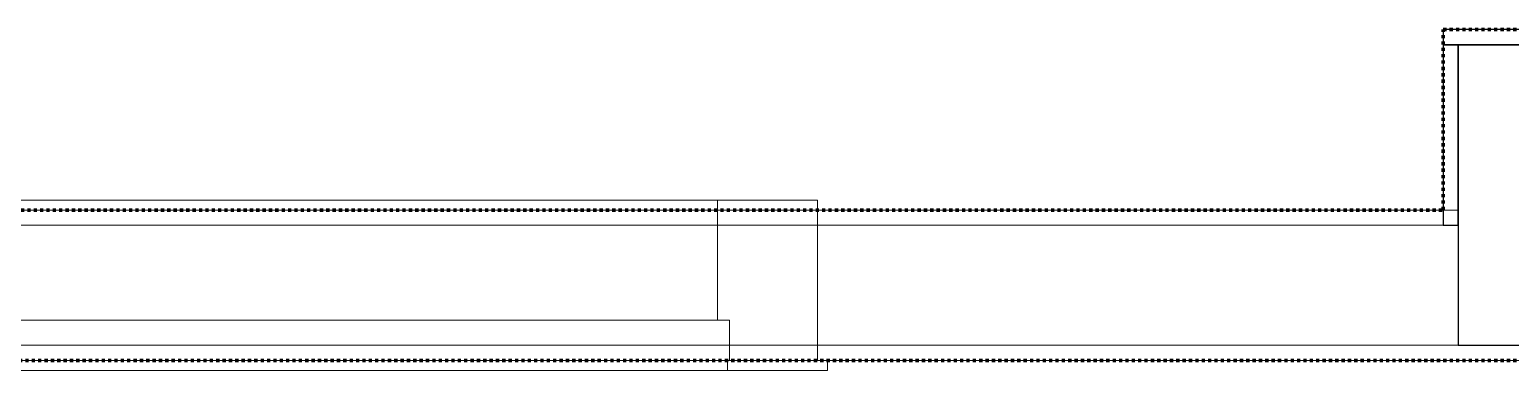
# Model space of a CAD drawing. Header units: millimetres. Extents: x -5300 to 98858, y -5196 to 93886.
# Drawn here: x 31823 to 33302, y 46325 to 46665 of the extents above; entities that cross this region are included whole.
import ezdxf

# ---------------------------------------------------------------- set-up
doc = ezdxf.new("R2010")
doc.units = ezdxf.units.MM
doc.linetypes.add('Штрих', pattern=[6.35, 3.175, -3.175])
doc.linetypes.add('Штрих_2_', pattern=[6.35, 3.175, -3.175])
for name, color, linetype, lineweight, true_color in [('_Разделитель помещений_', 4, 'Штрих', 70, 0x00ffff), ('Двери', 7, 'Continuous', 18, 0x7f7f7f), ('Колонны', 7, 'Continuous', 18, 0x7f7f7f), ('Стены', 7, 'Continuous', 18, 0x7f7f7f), ('Стены разрез', 7, 'Continuous', 50, 0x7f7f7f)]:
    doc.layers.add(name, color=color, linetype=linetype, lineweight=lineweight, true_color=true_color)

# ---------------------------------------------------------------- blocks, each defined once
blk = doc.blocks.new('СТВ_Перегородка_Кирпич 61120 - СТВ_Перегородка_Кирпич 2-242550-Подвал')
at = {"layer": 'Стены', "color": 254, "true_color": 0xd4d4d4}
blk.add_line((30200, 46350), (38750, 46350), dxfattribs=at)
blk = doc.blocks.new('СТВ_Перегородка_Кирпич 61120 - СТВ_Перегородка_Кирпич-242543-Подвал')
at = {"layer": 'Стены', "color": 254, "true_color": 0xd4d4d4}
for p, q in [((30320, 46485), (33250, 46485)), ((33250, 46485), (30320, 46485)), ((33235, 46485), (30320, 46485)), ((31110, 46485), (32610, 46485)), ((32610, 46485), (31110, 46485)), ((31110, 46485), (32610, 46485)), ((32610, 46485), (31110, 46485)), ((32610, 46485), (32610, 46470)), ((32610, 46485), (32610, 46485)), ((32610, 46485), (32610, 46470)), ((32610, 46470), (32610, 46485)), ((32610, 46470), (32610, 46485)), ((32610, 46485), (32610, 46485)), ((33250, 46485), (33235, 46485)), ((33235, 46485), (33235, 46470)), ((33235, 46485), (33235, 46485)), ((33235, 46470), (33235, 46485)), ((33235, 46470), (33235, 46485)), ((33235, 46485), (33235, 46485)), ((33235, 46485), (33250, 46485)), ((33250, 46485), (33250, 46470)), ((33250, 46485), (33250, 46470)), ((33250, 46470), (33250, 46485)), ((33250, 46485), (33250, 46485)), ((33250, 46470), (33250, 46485)), ((33250, 46485), (33250, 46485)), ((30200, 46470), (33250, 46470)), ((33250, 46470), (30200, 46470)), ((33250, 46470), (30200, 46470)), ((30320, 46470), (33250, 46470)), ((30320, 46470), (33235, 46470)), ((33250, 46470), (30320, 46470)), ((31110, 46470), (32610, 46470)), ((32610, 46470), (31110, 46470)), ((32610, 46470), (31110, 46470)), ((31110, 46470), (32610, 46470)), ((31110, 46470), (32610, 46470)), ((32610, 46470), (31110, 46470)), ((31110, 46470), (32610, 46470)), ((32610, 46470), (31110, 46470)), ((32610, 46470), (32610, 46470)), ((32610, 46470), (32610, 46470)), ((32610, 46470), (32610, 46350)), ((32610, 46470), (32610, 46470)), ((32610, 46470), (32610, 46350)), ((32610, 46350), (32610, 46470)), ((32610, 46350), (32610, 46470)), ((32610, 46470), (32610, 46470)), ((33250, 46470), (33235, 46470)), ((33235, 46470), (33235, 46470)), ((33235, 46470), (33250, 46470)), ((33235, 46470), (33235, 46470)), ((33250, 46470), (33250, 46470)), ((33250, 46470), (33250, 46470)), ((33250, 46470), (33250, 46350)), ((33250, 46350), (33250, 46470)), ((33250, 46470), (33250, 46470)), ((33250, 46350), (33250, 46470)), ((33250, 46470), (33250, 46470)), ((30185, 46350), (38750, 46350)), ((38750, 46350), (30185, 46350)), ((38635, 46350), (30185, 46350)), ((30200, 46350), (33250, 46350)), ((30200, 46350), (33250, 46350)), ((33250, 46350), (30200, 46350)), ((31110, 46350), (32610, 46350)), ((32610, 46350), (31110, 46350)), ((32610, 46350), (31110, 46350)), ((31110, 46350), (32610, 46350)), ((31110, 46350), (32610, 46350)), ((32610, 46350), (31110, 46350)), ((32610, 46350), (31110, 46350)), ((31110, 46350), (32610, 46350)), ((32610, 46350), (32610, 46350)), ((32610, 46350), (32610, 46350)), ((32610, 46350), (32610, 46335)), ((32610, 46350), (32610, 46335)), ((32610, 46335), (32610, 46350)), ((32610, 46350), (32610, 46350)), ((32610, 46335), (32610, 46350)), ((32610, 46350), (32610, 46350)), ((33250, 46350), (33250, 46350)), ((33250, 46350), (33250, 46350)), ((38750, 46335), (30185, 46335)), ((38635, 46335), (30185, 46335)), ((38750, 46335), (30185, 46335)), ((31110, 46335), (32610, 46335)), ((32610, 46335), (31110, 46335)), ((32610, 46335), (31110, 46335)), ((31110, 46335), (32610, 46335)), ((32610, 46335), (32610, 46335)), ((32610, 46335), (32610, 46335))]:
    blk.add_line(p, q, dxfattribs=at)
blk = doc.blocks.new('СТВ_Перегородка_Кирпич 61120 - СТВ_Перегородка_Кирпич 61120-242547-Подвал')
for name in ['СТВ_Перегородка_Кирпич 61120 - СТВ_Перегородка_Кирпич-242543-Подвал', 'СТВ_Перегородка_Кирпич 61120 - СТВ_Перегородка_Кирпич 2-242550-Подвал']:
    blk.add_blockref(name, (0, 0))
blk = doc.blocks.new('Дп-6 - Дп-6-242552-Подвал')
at = {"layer": 'Двери', "color": 254, "true_color": 0xd4d4d4}
for p, q in [((31110, 46495), (32610, 46495)), ((32610, 46495), (31110, 46495)), ((32510, 46495), (31210, 46495)), ((31210, 46495), (32510, 46495)), ((32610, 46495), (32510, 46495)), ((32510, 46495), (32510, 46485)), ((32610, 46495), (32510, 46495)), ((32510, 46495), (32510, 46495)), ((32510, 46495), (32610, 46495)), ((32510, 46495), (32510, 46495)), ((32510, 46495), (32510, 46485)), ((32510, 46485), (32510, 46495)), ((32510, 46495), (32610, 46495)), ((32510, 46485), (32510, 46495)), ((32610, 46495), (32510, 46495)), ((32510, 46495), (32510, 46485)), ((32510, 46495), (32610, 46495)), ((32510, 46485), (32510, 46495)), ((32610, 46485), (32610, 46495)), ((32610, 46495), (32610, 46495)), ((32610, 46495), (32610, 46495)), ((32610, 46495), (32610, 46485)), ((32610, 46485), (32610, 46495)), ((32610, 46495), (32610, 46485)), ((32610, 46485), (32610, 46495)), ((32610, 46495), (32610, 46485)), ((32610, 46485), (31110, 46485)), ((31110, 46485), (32610, 46485)), ((32610, 46485), (31110, 46485)), ((31110, 46485), (32610, 46485)), ((32510, 46485), (31210, 46485)), ((31210, 46485), (32510, 46485)), ((31210, 46485), (32510, 46485)), ((32510, 46485), (31210, 46485)), ((32510, 46485), (32610, 46485)), ((32510, 46485), (32510, 46485)), ((32610, 46485), (32510, 46485)), ((32510, 46485), (32510, 46485)), ((32510, 46485), (32610, 46485)), ((32610, 46485), (32510, 46485)), ((32510, 46485), (32610, 46485)), ((32610, 46485), (32510, 46485)), ((32610, 46485), (32510, 46485)), ((32510, 46485), (32510, 46375)), ((32610, 46485), (32510, 46485)), ((32510, 46485), (32510, 46485)), ((32510, 46485), (32610, 46485)), ((32510, 46375), (32510, 46485)), ((32510, 46485), (32510, 46485)), ((32510, 46485), (32510, 46375)), ((32510, 46375), (32510, 46485)), ((32510, 46485), (32610, 46485)), ((32510, 46375), (32510, 46485)), ((32510, 46485), (32610, 46485)), ((32510, 46485), (32510, 46375)), ((32610, 46485), (32510, 46485)), ((32610, 46485), (32610, 46485)), ((32610, 46485), (32610, 46485)), ((32610, 46335), (32610, 46485)), ((32610, 46335), (32610, 46485)), ((32610, 46485), (32610, 46485)), ((32610, 46485), (32610, 46335)), ((32610, 46485), (32610, 46485)), ((32610, 46485), (32610, 46335)), ((32610, 46485), (32610, 46335)), ((32610, 46335), (32610, 46485)), ((32610, 46485), (32610, 46485)), ((32610, 46485), (32610, 46335)), ((32610, 46335), (32610, 46485)), ((32610, 46485), (32610, 46485)), ((31198, 46375), (32522, 46375)), ((32522, 46375), (31198, 46375)), ((31210, 46375), (32510, 46375)), ((32510, 46375), (31210, 46375)), ((31622, 46375), (32522, 46375)), ((32522, 46375), (31622, 46375)), ((31622, 46375), (32522, 46375)), ((32522, 46375), (31622, 46375)), ((32510, 46375), (32522, 46375)), ((32510, 46375), (32510, 46375)), ((32510, 46375), (32510, 46375)), ((32510, 46375), (32522, 46375)), ((32522, 46375), (32510, 46375)), ((32522, 46375), (32510, 46375)), ((32522, 46375), (32510, 46375)), ((32510, 46375), (32522, 46375)), ((32522, 46375), (32522, 46335)), ((32522, 46375), (32522, 46375)), ((32522, 46375), (32522, 46335)), ((32522, 46335), (32522, 46375)), ((32522, 46375), (32522, 46375)), ((32522, 46335), (32522, 46375)), ((32522, 46375), (32522, 46335)), ((32522, 46335), (32522, 46375)), ((32522, 46375), (32522, 46375)), ((32522, 46375), (32522, 46335)), ((32522, 46335), (32522, 46375)), ((32522, 46375), (32522, 46375)), ((32522, 46375), (32522, 46335)), ((32522, 46375), (32522, 46375)), ((32522, 46335), (32522, 46375)), ((32522, 46375), (32522, 46375)), ((32522, 46375), (32522, 46335)), ((32522, 46335), (32522, 46375)), ((32620, 46335), (31100, 46335)), ((31100, 46335), (32620, 46335)), ((31110, 46335), (32610, 46335)), ((31110, 46335), (32610, 46335)), ((32522, 46335), (31198, 46335)), ((32522, 46335), (31198, 46335)), ((32520, 46335), (31200, 46335)), ((31200, 46335), (32520, 46335)), ((32522, 46335), (31622, 46335)), ((32522, 46335), (31622, 46335)), ((31622, 46335), (32522, 46335)), ((31622, 46335), (32522, 46335)), ((32620, 46335), (32520, 46335)), ((32520, 46335), (32520, 46325)), ((32620, 46335), (32520, 46335)), ((32520, 46335), (32520, 46335)), ((32520, 46335), (32620, 46335)), ((32520, 46325), (32520, 46335)), ((32520, 46335), (32520, 46335)), ((32520, 46335), (32520, 46325)), ((32520, 46325), (32520, 46335)), ((32520, 46335), (32620, 46335)), ((32620, 46335), (32520, 46335)), ((32520, 46335), (32520, 46325)), ((32520, 46325), (32520, 46335)), ((32520, 46335), (32620, 46335)), ((32522, 46335), (32610, 46335)), ((32522, 46335), (32522, 46335)), ((32522, 46335), (32610, 46335)), ((32610, 46335), (32522, 46335)), ((32522, 46335), (32522, 46335)), ((32610, 46335), (32522, 46335)), ((32610, 46335), (32522, 46335)), ((32522, 46335), (32522, 46335)), ((32522, 46335), (32522, 46335)), ((32610, 46335), (32522, 46335)), ((32522, 46335), (32522, 46335)), ((32522, 46335), (32522, 46335)), ((32610, 46335), (32610, 46335)), ((32610, 46335), (32610, 46335)), ((32610, 46335), (32610, 46335)), ((32610, 46335), (32610, 46335)), ((32620, 46325), (32620, 46335)), ((32620, 46325), (32620, 46335)), ((32620, 46335), (32620, 46335)), ((32620, 46335), (32620, 46325)), ((32620, 46335), (32620, 46335)), ((32620, 46335), (32620, 46325)), ((32620, 46325), (32620, 46335)), ((32620, 46335), (32620, 46325)), ((31100, 46325), (32620, 46325)), ((32620, 46325), (31100, 46325)), ((32520, 46325), (31200, 46325)), ((31200, 46325), (32520, 46325)), ((32520, 46325), (32620, 46325)), ((32520, 46325), (32520, 46325)), ((32620, 46325), (32520, 46325)), ((32520, 46325), (32520, 46325)), ((32520, 46325), (32620, 46325)), ((32620, 46325), (32520, 46325)), ((32520, 46325), (32620, 46325)), ((32620, 46325), (32520, 46325)), ((32620, 46325), (32620, 46325)), ((32620, 46325), (32620, 46325))]:
    blk.add_line(p, q, dxfattribs=at)
blk = doc.blocks.new('Дп-6 - Дп-6-242556-Подвал')
blk.add_blockref('Дп-6 - Дп-6-242552-Подвал', (0, 0))
blk = doc.blocks.new('СТ_ВОКОЛ-008 79982 - СТ_ВОКОЛ-008 2-242573-Подвал')
at = {"layer": 'Стены', "color": 254, "true_color": 0xd4d4d4}
blk.add_line((33750, 46650), (33250, 46650), dxfattribs=at)
blk = doc.blocks.new('СТ_ВОКОЛ-008 79982 - СТ_ВОКОЛ-008 79982-242570-Подвал')
at = {"layer": 'Стены', "color": 254, "true_color": 0xd4d4d4}
for p, q in [((33235, 46665), (33235, 46665)), ((33750, 46665), (33750, 46665)), ((33235, 46650), (33235, 46650)), ((33750, 46650), (33750, 46650))]:
    blk.add_line(p, q, dxfattribs=at)
at = {"layer": 'Стены разрез', "color": 254, "lineweight": 25, "true_color": 0xd4d4d4}
for p, q in [((33235, 46665), (33235, 46650)), ((33750, 46665), (33235, 46665)), ((33750, 46650), (33750, 46665)), ((33235, 46650), (33750, 46650))]:
    blk.add_line(p, q, dxfattribs=at)
blk.add_blockref('СТ_ВОКОЛ-008 79982 - СТ_ВОКОЛ-008 2-242573-Подвал', (0, 0))
blk = doc.blocks.new('СТ_ВОКОЛ-009 80090 - СТ_ВОКОЛ-009 2-242589-Подвал')
at = {"layer": 'Стены', "color": 254, "true_color": 0xd4d4d4}
blk.add_line((33250, 46650), (33250, 46350), dxfattribs=at)
blk = doc.blocks.new('СТ_ВОКОЛ-009 80090 - СТ_ВОКОЛ-009 80090-242586-Подвал')
at = {"layer": 'Стены', "color": 254, "true_color": 0xd4d4d4}
for p, q in [((33235, 46650), (33235, 46650)), ((33250, 46650), (33250, 46650)), ((33235, 46470), (33235, 46470)), ((33250, 46470), (33250, 46470))]:
    blk.add_line(p, q, dxfattribs=at)
at = {"layer": 'Стены разрез', "color": 254, "lineweight": 25, "true_color": 0xd4d4d4}
for p, q in [((33250, 46650), (33235, 46650)), ((33235, 46650), (33235, 46470)), ((33250, 46470), (33250, 46650)), ((33235, 46470), (33250, 46470))]:
    blk.add_line(p, q, dxfattribs=at)
blk.add_blockref('СТ_ВОКОЛ-009 80090 - СТ_ВОКОЛ-009 2-242589-Подвал', (0, 0))
blk = doc.blocks.new('КОЛ-004 500х300 500 x 300 60311 - КОЛ-004 500х300 500 x 300 60311-384842-Подвал')
at = {"layer": 'Колонны', "color": 254, "lineweight": 25, "true_color": 0xd4d4d4}
for p, q in [((250, 150), (-250, 150)), ((-250, 150), (-250, -150)), ((250, -150), (250, 150)), ((-250, -150), (250, -150))]:
    blk.add_line(p, q, dxfattribs=at)
at = {"layer": 'Колонны', "color": 254, "true_color": 0xd4d4d4}
for p, q in [((-250, 150), (-250, 150)), ((250, 150), (250, 150)), ((-250, -150), (-250, -150)), ((250, -150), (250, -150))]:
    blk.add_line(p, q, dxfattribs=at)

msp = doc.modelspace()

# ---------------------------------------------------------------- linework, layer by layer
at = {"layer": '_Разделитель помещений_', "color": 131, "linetype": 'Штрих_2_', "true_color": 0xaaffff}
for p, q in [((33235, 46665), (33735, 46665)), ((33235, 46485), (33235, 46665)), ((30335, 46485), (33235, 46485)), ((38750, 46335), (30185, 46335))]:
    msp.add_line(p, q, dxfattribs=at)

# ---------------------------------------------------------------- block references
at = {"layer": 'Двери', "color": 254, "true_color": 0xd4d4d4}
msp.add_blockref('Дп-6 - Дп-6-242556-Подвал', (0, 0), dxfattribs=at)
at = {"layer": 'Колонны', "color": 254, "true_color": 0xd4d4d4}
msp.add_blockref('КОЛ-004 500х300 500 x 300 60311 - КОЛ-004 500х300 500 x 300 60311-384842-Подвал', (33500, 46500), dxfattribs=at)
at = {"layer": 'Стены', "color": 254, "true_color": 0xd4d4d4}
for name in ['СТ_ВОКОЛ-008 79982 - СТ_ВОКОЛ-008 79982-242570-Подвал', 'СТ_ВОКОЛ-009 80090 - СТ_ВОКОЛ-009 80090-242586-Подвал', 'СТВ_Перегородка_Кирпич 61120 - СТВ_Перегородка_Кирпич 61120-242547-Подвал']:
    msp.add_blockref(name, (0, 0), dxfattribs=at)

doc.saveas('drawing.dxf')
